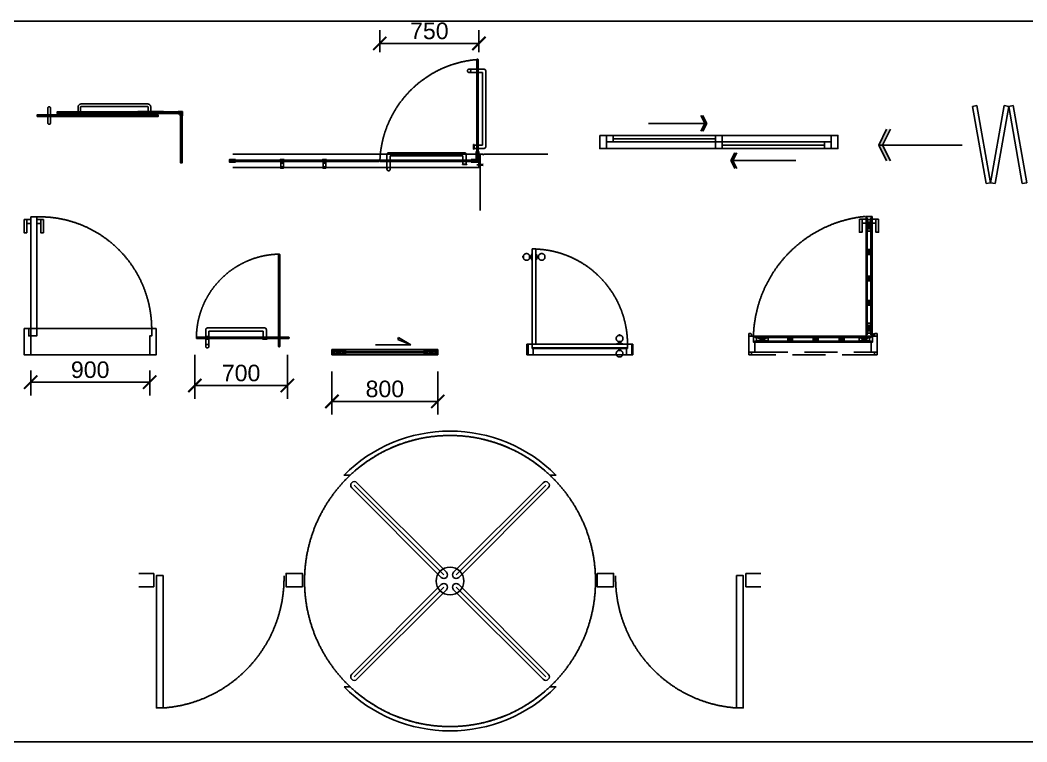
# Model space of a CAD drawing. Header units: millimetres. Extents: x 14385 to 129787, y 107826 to 186798.
# Drawn here: x 52562 to 60174, y 134575 to 140030 of the extents above; entities that cross this region are included whole.
import ezdxf

# ---------------------------------------------------------------- set-up
doc = ezdxf.new("R2010")
doc.units = ezdxf.units.MM
doc.header["$LTSCALE"] = 1000
doc.header["$PDMODE"] = 35
for name, pattern in [('CENTER', [50.8, 31.75, -6.35, 6.35, -6.35]), ('DASHED', [0.75, 0.5, -0.25]), ('Handicaped BATHROOM$0$HIDDEN', [0.375, 0.25, -0.125]), ('Handicaped BATHROOM$0$HIDDEN2', [4.7625, 3.175, -1.5875]), ('HIDDEN2', [0.1875, 0.125, -0.0625])]:
    doc.linetypes.add(name, pattern=pattern)
for name, color, linetype in [('AR-DIM-1', 12, 'Continuous'), ('DOOR', 60, 'Continuous'), ('DS-GLASS', 12, 'Continuous'), ('FF-DB', 144, 'Continuous'), ('WALL', 160, 'Continuous')]:
    doc.layers.add(name, color=color, linetype=linetype)
doc.styles.add('ar', font='arial.ttf')
doc.linetypes.add('ZIGZAG', pattern='A,0.0001,-0.2,[131,ltypeshp.shx,S=0.2,R=0,X=-0.2,Y=0],-0.4,[131,ltypeshp.shx,S=0.2,R=180,X=0.2,Y=0],-0.2', length=0.8001)
doc.dimstyles.new('1-50', dxfattribs={"dimscale": 50, "dimtxt": 2.5, "dimasz": 2, "dimexe": 2, "dimexo": 2.5, "dimgap": 0.6, "dimtad": 1, "dimdec": 0, "dimrnd": 0.005, "dimzin": 0, "dimdsep": 46, "dimtxsty": 'ar', "dimblk": 'ARCHTICK', "dimcen": 0.125, "dimclrd": 44, "dimclre": 44, "dimclrt": 50, "dimadec": 0, "dimazin": 0, "dimtfac": 1, "dimtdec": 0, "dimtix": 1, "dimtmove": 1, "dimatfit": 3, "dimldrblk": 'DOT', "dimfxl": 0, "dimtvp": 1, "dimtolj": 1, "dimtzin": 0, "dimarcsym": 0})
pattern_1 = [(116.56566, (92834.72, 141985.24), (-40, -0.000427), [9.242737, -35.478623]), (139.39932, (92861.032, 142019.83), (-40, -0.000427), [8.31613, -176.07476]), (139.39932, (92841.032, 142059.83), (-40, -0.000427), [8.31613, -176.07476]), (139.39932, (92821.03, 142099.83), (-40, -0.000427), [8.31613, -176.07476]), (116.56566, (92855.013, 141979.65), (-40, -0.000427), [8.474016, -36.247344]), (129.80618, (92851.224, 141987.23), (-40, -0.000427), [4.48098, -151.72401]), (129.80618, (92831.223, 142027.23), (-40, -0.000427), [4.48098, -151.72401]), (129.80618, (92811.223, 142067.23), (-40, -0.000427), [4.48098, -151.72401]), (158.1992, (92848.355, 141990.673), (-40, -0.000427), [5.737424, -101.96587]), (146.310544, (92843.028, 141992.804), (-40, -0.000427), [5.043626, -67.0674]), (116.56566, (92838.83, 141995.6), (-40, -0.000427), [6.710577, -38.01078]), (135.00061, (92835.83, 142001.604), (-40, -0.000427), [5.43564, -107.70145]), (135.00061, (92815.83, 142041.604), (-40, -0.000427), [5.43564, -107.70145]), (158.1992, (92831.986, 142005.447), (-40, -0.000427), [4.38474, -103.318556]), (116.56566, (92867.975, 141978.727), (-40, -0.000427), [14.3792, -30.34216]), (129.80618, (92861.545, 141991.588), (-40, -0.000427), [9.14712, -147.05787]), (129.80618, (92841.544, 142031.588), (-40, -0.000427), [9.14712, -147.05787]), (129.80618, (92821.544, 142071.588), (-40, -0.000427), [9.14712, -147.05787]), (146.310544, (92855.689, 141998.615), (-40, -0.000427), [4.48112, -67.629907]), (164.055215, (92851.96, 142001.101), (-40, -0.0004296), [7.12497, -138.47723]), (146.310544, (92845.11, 142003.058), (-40, -0.000427), [8.185933, -63.925092]), (129.80618, (92838.298, 142007.6), (-40, -0.000427), [10.39468, -145.81032]), (129.80618, (92818.298, 142047.6), (-40, -0.000427), [10.39468, -145.81032]), (129.80618, (92798.297, 142087.6), (-40, -0.000427), [10.39468, -145.81032]), (158.1992, (92831.644, 142015.584), (-40, -0.000427), [11.429003, -96.274294]), (129.80618, (92870.585, 141993.508), (-40, -0.000427), [10.42813, -145.77686]), (129.80618, (92850.584, 142033.508), (-40, -0.000427), [10.42813, -145.77686]), (129.80618, (92830.584, 142073.508), (-40, -0.000427), [10.42813, -145.77686]), (146.310544, (92863.909, 142001.52), (-40, -0.000427), [9.67615, -62.434875]), (153.43556, (92855.858, 142006.887), (-40, -0.000427), [15.97192, -162.91352]), (153.43556, (92835.857, 142046.886), (-40, -0.000427), [15.97192, -162.91352]), (139.39932, (92841.572, 142014.03), (-40, -0.000427), [8.6386, -175.75229]), (139.39932, (92821.571, 142054.03), (-40, -0.000427), [8.6386, -175.75229]), (139.39932, (92801.57, 142094.03), (-40, -0.000427), [8.6386, -175.75229]), (146.310544, (92867.915, 142007.076), (-40, -0.000427), [5.471583, -66.639444]), (153.43556, (92863.363, 142010.111), (-40, -0.000427), [14.31615, -164.56929]), (153.43556, (92843.362, 142050.111), (-40, -0.000427), [14.31615, -164.56929]), (139.39932, (92850.558, 142016.513), (-40, -0.000427), [3.40165, -180.98924]), (139.39932, (92830.557, 142056.513), (-40, -0.000427), [3.40165, -180.98924]), (139.39932, (92810.557, 142096.513), (-40, -0.000427), [3.40165, -180.98924])]
pattern_2 = [(63.43434, (17804.637, 141985.24), (40, -0.000427), [9.242737, -35.478623]), (40.60068, (17778.323, 142019.83), (40, -0.000427), [8.31613, -176.07476]), (40.60068, (17798.323, 142059.83), (40, -0.000427), [8.31613, -176.07476]), (40.60068, (17818.324, 142099.83), (40, -0.000427), [8.31613, -176.07476]), (63.43434, (17784.342, 141979.65), (40, -0.000427), [8.474016, -36.247344]), (50.19382, (17788.132, 141987.23), (40, -0.000427), [4.48098, -151.72401]), (50.19382, (17808.132, 142027.23), (40, -0.000427), [4.48098, -151.72401]), (50.19382, (17828.132, 142067.23), (40, -0.000427), [4.48098, -151.72401]), (21.8008, (17791, 141990.673), (40, -0.000427), [5.737424, -101.96587]), (33.689456, (17796.327, 141992.804), (40, -0.000427), [5.043626, -67.0674]), (63.43434, (17800.524, 141995.6), (40, -0.000427), [6.710577, -38.01078]), (44.99939, (17803.525, 142001.604), (40, -0.000427), [5.43564, -107.70145]), (44.99939, (17823.525, 142041.604), (40, -0.000427), [5.43564, -107.70145]), (21.8008, (17807.369, 142005.447), (40, -0.000427), [4.38474, -103.318556]), (63.43434, (17771.38, 141978.727), (40, -0.000427), [14.3792, -30.34216]), (50.19382, (17777.81, 141991.588), (40, -0.000427), [9.14712, -147.05787]), (50.19382, (17797.81, 142031.588), (40, -0.000427), [9.14712, -147.05787]), (50.19382, (17817.81, 142071.588), (40, -0.000427), [9.14712, -147.05787]), (33.689456, (17783.666, 141998.615), (40, -0.000427), [4.48112, -67.629907]), (15.944785, (17787.395, 142001.101), (40, -0.0004296), [7.12497, -138.47723]), (33.689456, (17794.246, 142003.058), (40, -0.000427), [8.185933, -63.925092]), (50.19382, (17801.057, 142007.6), (40, -0.000427), [10.39468, -145.81032]), (50.19382, (17821.057, 142047.6), (40, -0.000427), [10.39468, -145.81032]), (50.19382, (17841.058, 142087.6), (40, -0.000427), [10.39468, -145.81032]), (21.8008, (17807.711, 142015.584), (40, -0.000427), [11.429003, -96.274294]), (50.19382, (17768.77, 141993.508), (40, -0.000427), [10.42813, -145.77686]), (50.19382, (17788.77, 142033.508), (40, -0.000427), [10.42813, -145.77686]), (50.19382, (17808.77, 142073.508), (40, -0.000427), [10.42813, -145.77686]), (33.689456, (17775.446, 142001.52), (40, -0.000427), [9.67615, -62.434875]), (26.56444, (17783.497, 142006.887), (40, -0.000427), [15.97192, -162.91352]), (26.56444, (17803.498, 142046.886), (40, -0.000427), [15.97192, -162.91352]), (40.60068, (17797.783, 142014.03), (40, -0.000427), [8.6386, -175.75229]), (40.60068, (17817.784, 142054.03), (40, -0.000427), [8.6386, -175.75229]), (40.60068, (17837.784, 142094.03), (40, -0.000427), [8.6386, -175.75229]), (33.689456, (17771.44, 142007.076), (40, -0.000427), [5.471583, -66.639444]), (26.56444, (17775.992, 142010.111), (40, -0.000427), [14.31615, -164.56929]), (26.56444, (17795.993, 142050.111), (40, -0.000427), [14.31615, -164.56929]), (40.60068, (17788.797, 142016.513), (40, -0.000427), [3.40165, -180.98924]), (40.60068, (17808.798, 142056.513), (40, -0.000427), [3.40165, -180.98924]), (40.60068, (17828.798, 142096.513), (40, -0.000427), [3.40165, -180.98924])]

# ---------------------------------------------------------------- blocks, each defined once
blk = doc.blocks.new('_ArchTick')
at = {"color": 0, "linetype": 'ByBlock', "const_width": 0.15}
blk.add_lwpolyline([(-0.5, -0.5), (0.5, 0.5)], dxfattribs=at)
blk = doc.blocks.new('*D462')
at = {"layer": 'AR-DIM-1', "color": 44, "lineweight": -2}
for p, q in [((54919.7, 137375.3), (54919.7, 137048.1)), ((55719.7, 137375.3), (55719.7, 137048.1)), ((54919.7, 137148.1), (55719.7, 137148.1))]:
    blk.add_line(p, q, dxfattribs=at)
at = {"layer": 'DEFPOINTS', "color": 0}
for p in [(54919.7, 137500.3), (55719.7, 137500.3), (55719.7, 137148.1)]:
    blk.add_point(p, dxfattribs=at)
at = {"layer": 'AR-DIM-1', "color": 44, "lineweight": -2, "xscale": 100, "yscale": 100, "zscale": 100, "rotation": 180}
blk.add_blockref('_ArchTick', (54919.7, 137148.1), dxfattribs=at)
at = {"layer": 'AR-DIM-1', "color": 44, "lineweight": -2, "xscale": 100, "yscale": 100, "zscale": 100}
blk.add_blockref('_ArchTick', (55719.7, 137148.1), dxfattribs=at)
at = {"layer": 'AR-DIM-1', "color": 50, "insert": (55319.7, 137241.9), "char_height": 125, "attachment_point": 5, "style": 'ar'}
blk.add_mtext('\\A1;800', dxfattribs=at)
blk = doc.blocks.new('_Dot')
at = {"color": 0, "linetype": 'ByBlock', "lineweight": -2}
blk.add_line((-0.5, 0), (-1, 0), dxfattribs=at)
at = {"color": 0, "linetype": 'ByBlock', "const_width": 0.5}
blk.add_lwpolyline([(-0.25, 0, 1), (0.25, 0, 1)], format="xyb", close=True, dxfattribs=at)
blk = doc.blocks.new('*D496')
at = {"layer": 'AR-DIM-1', "color": 44, "lineweight": -2}
for p, q in [((52641.7, 137382.3), (52641.7, 137193.2)), ((53541.7, 137382.3), (53541.7, 137193.2)), ((53541.7, 137293.2), (52641.7, 137293.2))]:
    blk.add_line(p, q, dxfattribs=at)
at = {"layer": 'DEFPOINTS', "color": 0}
for p in [(52641.7, 137507.3), (53541.7, 137507.3), (52641.7, 137293.2)]:
    blk.add_point(p, dxfattribs=at)
at = {"layer": 'AR-DIM-1', "color": 44, "lineweight": -2, "xscale": 100, "yscale": 100, "zscale": 100, "rotation": 180}
blk.add_blockref('_ArchTick', (52641.7, 137293.2), dxfattribs=at)
at = {"layer": 'AR-DIM-1', "color": 44, "lineweight": -2, "xscale": 100, "yscale": 100, "zscale": 100}
blk.add_blockref('_ArchTick', (53541.7, 137293.2), dxfattribs=at)
at = {"layer": 'AR-DIM-1', "color": 50, "insert": (53091.7, 137387), "char_height": 125, "attachment_point": 5, "style": 'ar'}
blk.add_mtext('\\A1;900', dxfattribs=at)
blk = doc.blocks.new('*D497')
at = {"layer": 'AR-DIM-1', "color": 44, "lineweight": -2}
for p, q in [((55280.9, 139789.2), (55280.9, 139954.4)), ((56031, 139789.3), (56031, 139954.4)), ((55280.9, 139854.4), (56031, 139854.4))]:
    blk.add_line(p, q, dxfattribs=at)
at = {"layer": 'DEFPOINTS', "color": 0}
for p in [(56031, 139854.4), (55280.9, 139664.2), (56031, 139664.3)]:
    blk.add_point(p, dxfattribs=at)
at = {"layer": 'AR-DIM-1', "color": 44, "lineweight": -2, "xscale": 100, "yscale": 100, "zscale": 100, "rotation": 180}
blk.add_blockref('_ArchTick', (55280.9, 139854.4), dxfattribs=at)
at = {"layer": 'AR-DIM-1', "color": 44, "lineweight": -2, "xscale": 100, "yscale": 100, "zscale": 100}
blk.add_blockref('_ArchTick', (56031, 139854.4), dxfattribs=at)
at = {"layer": 'AR-DIM-1', "color": 50, "insert": (55656, 139948.3), "char_height": 125, "attachment_point": 5, "style": 'ar'}
blk.add_mtext('\\A1;750', dxfattribs=at)
blk = doc.blocks.new('*D498')
at = {"layer": 'AR-DIM-1', "color": 44, "lineweight": -2}
for p, q in [((53882.7, 137500.3), (53882.7, 137168.3)), ((54582.7, 137500.3), (54582.7, 137168.3)), ((54582.7, 137268.3), (53882.7, 137268.3))]:
    blk.add_line(p, q, dxfattribs=at)
at = {"layer": 'DEFPOINTS', "color": 0}
for p in [(53882.7, 137625.3), (54582.7, 137625.3), (53882.7, 137268.3)]:
    blk.add_point(p, dxfattribs=at)
at = {"layer": 'AR-DIM-1', "color": 44, "lineweight": -2, "xscale": 100, "yscale": 100, "zscale": 100, "rotation": 180}
blk.add_blockref('_ArchTick', (53882.7, 137268.3), dxfattribs=at)
at = {"layer": 'AR-DIM-1', "color": 44, "lineweight": -2, "xscale": 100, "yscale": 100, "zscale": 100}
blk.add_blockref('_ArchTick', (54582.7, 137268.3), dxfattribs=at)
at = {"layer": 'AR-DIM-1', "color": 50, "insert": (54232.7, 137362.1), "char_height": 125, "attachment_point": 5, "style": 'ar'}
blk.add_mtext('\\A1;700', dxfattribs=at)
blk = doc.blocks.new('ddd')
at = {"layer": 'DOOR', "linetype": 'DASHED', "ltscale": 100}
for p, q in [((-17, 658), (-75.5, 658)), ((-5, 683), (36.3, 683)), ((-5, 658), (26.5, 658)), ((26.5, 658), (26.5, 108)), ((51.5, 667.8), (51.5, 98.2)), ((26.5, 108), (-5, 108)), ((36.3, 83), (-5, 83))]:
    blk.add_line(p, q, dxfattribs=at)
at = {"layer": 'DOOR', "linetype": 'HIDDEN2'}
for p, q in [((-22, 60), (-22, 0)), ((-22, 60), (-18, 60)), ((-4, 60), (0, 60)), ((0, 60), (0, 0))]:
    blk.add_line(p, q, dxfattribs=at)
at = {"layer": 'DOOR', "linetype": 'DASHED', "ltscale": 100}
for points in [[(-5, 11), (-5, 755), (-8, 758), (-10, 758), (-14, 758), (-17, 755), (-17, 11), (-14, 8), (-8, 8)], [(-41, 78.6), (-41, 112.4), (-37, 112.4), (-37, 78.6)], [(-37, 108), (-17, 108), (-17, 83), (-37, 83)]]:
    blk.add_lwpolyline(points, close=True, dxfattribs=at)
blk.add_lwpolyline([(-17, 683), (-74.6, 683)], dxfattribs=at)
at = {"layer": 'DOOR', "linetype": 'HIDDEN2'}
blk.add_lwpolyline([(-4, 25), (-1, 25), (-1, 5), (-21, 5), (-21, 25), (-18, 25), (-18, 8), (-4, 8)], close=True, dxfattribs=at)
at = {"layer": 'DOOR', "linetype": 'DASHED', "ltscale": 100}
for centre, radius, start, end in [((48.9, -40.6), 798.4, 94.73506, 177.47733), ((-74.6, 670.5), 12.5, 89.94987, 268.51514), ((-74.6, 670.5), 12.5, 268.51514, 89.96523), ((36.3, 667.8), 15.2, 0, 90), ((36.3, 98.2), 15.2, 270, 0)]:
    blk.add_arc(centre, radius, start, end, dxfattribs=at)

msp = doc.modelspace()

# ---------------------------------------------------------------- hatches: boundary and pattern name
at = {"layer": 'DOOR'}
h = msp.add_hatch(dxfattribs=at)
h.set_pattern_fill('木纹面1', color=251, scale=10, angle=180.00061, style=0)
h.set_pattern_definition(pattern_1)
h.paths.add_polyline_path([(54919.7, 137533.4), (54939.7, 137533.4), (54939.7, 137505.4), (54919.7, 137505.4)])
h.paths.add_polyline_path([(54919.7, 137540.3), (54939.7, 137540.3), (54939.7, 137533.4), (54919.7, 137533.4)])
h.paths.add_polyline_path([(54919.7, 137505.4), (54939.7, 137505.4), (54939.7, 137500.3), (54919.7, 137500.3)])
h = msp.add_hatch(dxfattribs=at)
h.set_pattern_fill('木纹面1', color=251, scale=10, angle=180.00061, style=0)
h.set_pattern_definition(pattern_1)
h.paths.add_polyline_path([(54939.7, 137540.3), (55019.7, 137540.3), (55019.7, 137530.3), (54939.7, 137530.3)])
h.paths.add_polyline_path([(54939.7, 137510.3), (55019.7, 137510.3), (55019.7, 137500.3), (54939.7, 137500.3)])
h = msp.add_hatch(dxfattribs=at)
h.set_pattern_fill('ANSI38', color=251, scale=5, angle=180.00061, style=0)
h.set_pattern_definition([(225.0006112, (93290.6798, 133087.856), (0.441946453, -0.441937024), []), (315.0006112, (93290.6798, 133087.856), (1.325829929, -0.441927595), [1.5625, -0.9375])])
h.paths.add_polyline_path([(55024, 137526.3), (55019.7, 137526.3), (55019.7, 137530.3, 0.277399)])
h = msp.add_hatch(dxfattribs=at)
h.set_pattern_fill('ANSI38', color=251, scale=5, angle=180.00061, style=0)
h.set_pattern_definition([(135.0006112, (93290.5852, 141953.5129), (0.441937024, 0.441946453), []), (45.0006112, (93290.5852, 141953.5129), (1.3258205, 0.441955881), [1.5625, -0.9375])])
h.paths.add_polyline_path([(55019.7, 137514.3), (55024, 137514.3, 0.277399), (55019.7, 137510.3)])
h = msp.add_hatch(dxfattribs=at)
h.set_pattern_fill('ANSI38', color=251, scale=5, angle=180.00061, style=0)
h.set_pattern_definition([(314.9993888, (17348.6753, 133087.856), (-0.441946453, -0.441937024), []), (224.9993888, (17348.6753, 133087.856), (-1.325829929, -0.441927595), [1.5625, -0.9375])])
h.paths.add_polyline_path([(55615.3, 137526.3), (55619.7, 137526.3), (55619.7, 137530.3, -0.277399)])
h = msp.add_hatch(dxfattribs=at)
h.set_pattern_fill('ANSI38', color=251, scale=5, angle=180.00061, style=0)
h.set_pattern_definition([(44.9993888, (17348.76987, 141953.5129), (-0.441937024, 0.441946453), []), (134.9993888, (17348.76987, 141953.5129), (-1.3258205, 0.441955881), [1.5625, -0.9375])])
h.paths.add_polyline_path([(55619.7, 137514.3), (55615.3, 137514.3, -0.277399), (55619.7, 137510.3)])
h = msp.add_hatch(dxfattribs=at)
h.set_pattern_fill('木纹面1', color=251, scale=10, angle=180.00061, style=0)
h.set_pattern_definition(pattern_2)
h.paths.add_polyline_path([(55699.7, 137540.3), (55619.7, 137540.3), (55619.7, 137530.3), (55699.7, 137530.3)])
h.paths.add_polyline_path([(55699.7, 137510.3), (55619.7, 137510.3), (55619.7, 137500.3), (55699.7, 137500.3)])
h = msp.add_hatch(dxfattribs=at)
h.set_pattern_fill('木纹面1', color=251, scale=10, angle=180.00061, style=0)
h.set_pattern_definition(pattern_2)
h.paths.add_polyline_path([(55719.7, 137533.4), (55699.7, 137533.4), (55699.7, 137505.4), (55719.7, 137505.4)])
h.paths.add_polyline_path([(55719.7, 137540.3), (55699.7, 137540.3), (55699.7, 137533.4), (55719.7, 137533.4)])
h.paths.add_polyline_path([(55719.7, 137505.4), (55699.7, 137505.4), (55699.7, 137500.3), (55719.7, 137500.3)])
at = {"layer": 'WALL'}
h = msp.add_hatch(dxfattribs=at)
h.set_pattern_fill('ANSI31', color=8, scale=20, angle=495, style=0)
h.set_pattern_definition([(180, (72306.4785, 136995.574), (-2e-15, -2.5), [])])
h.paths.add_polyline_path([(58118.7, 137640.3), (58994.9, 137640.3), (58994.9, 137631.3), (58118.7, 137631.3)])
h = msp.add_hatch(dxfattribs=at)
h.set_pattern_fill('ANSI31', color=8, scale=20, angle=495, style=0)
h.set_pattern_definition([(180, (72306.4785, 137004.574), (-2e-15, -2.5), [])])
h.paths.add_polyline_path([(58118.7, 137595.3), (58994.9, 137595.3), (58994.9, 137604.3), (58118.7, 137604.3)])

# ---------------------------------------------------------------- linework, layer by layer
at = {"color": 1}
for p, q in [((18573.3, 140021.6), (80368.9, 140021.6)), ((18573.3, 134574.6), (80368.9, 134574.6))]:
    msp.add_line(p, q, dxfattribs=at)
at = {"layer": 'DOOR', "color": 8, "linetype": 'DASHED', "ltscale": 100}
for p, q in [((52999.8, 139336.9, 0), (52999.8, 139371.9, 0)), ((53018.8, 139371.9, 0), (53018.8, 139336.9, 0)), ((53024.8, 139396.9, 0), (53524.8, 139396.9, 0)), ((53024.8, 139377.9, 0), (53524.8, 139377.9, 0)), ((53530.8, 139336.9, 0), (53530.8, 139371.9, 0)), ((53549.8, 139371.9, 0), (53549.8, 139336.9, 0)), ((52771.6, 139364.7, 0), (52771.6, 139314.7, 0)), ((52771.6, 139252.6, 0), (52771.6, 139302.6, 0)), ((52791.6, 139314.7, 0), (52791.6, 139364.7, 0)), ((52791.6, 139302.6, 0), (52791.6, 139252.6, 0)), ((53647.1, 139339.9, 0), (53450.8, 139339.9, 0))]:
    msp.add_line(p, q, dxfattribs=at)
at = {"layer": 'DOOR', "color": 35, "linetype": 'DASHED', "ltscale": 100}
for p, q in [((57708.8, 139309.5), (57738.6, 139249.9)), ((57723.7, 139309.5), (57753.4, 139249.9)), ((57312.9, 139249.9), (57754.3, 139249.9)), ((57738.6, 139249.9), (57708.8, 139190.4)), ((57753.4, 139249.9), (57723.7, 139190.4)), ((59113, 139205.4), (59053.4, 139086.4)), ((59142.7, 139205.4), (59083.2, 139086.4)), ((59684.5, 139086.4), (59051.6, 139086.4)), ((59053.4, 139086.4), (59113, 138967.4)), ((59083.2, 139086.4), (59142.7, 138967.4)), ((57936.3, 138968.5), (57966, 139028)), ((57951.1, 138968.5), (57980.9, 139028)), ((58426.8, 138968.5), (57935.4, 138968.5)), ((57966, 138909), (57936.3, 138968.5)), ((57980.9, 138909), (57951.1, 138968.5))]:
    msp.add_line(p, q, dxfattribs=at)
at = {"layer": 'DOOR'}
for p, q in [((57044.8, 139134.2), (57819.8, 139134.2)), ((58644.8, 139084.2), (57869.8, 139084.2)), ((56029.5, 139011.8), (56029.5, 139011.8)), ((56039.8, 139016.8), (56059.9, 139016.8)), ((56059.9, 139011.8), (56059.9, 139016.8)), ((56064.9, 139011.8), (56059.9, 139011.8)), ((56064.9, 139011.8), (56064.9, 139016.8)), ((56016, 138935.4), (56042.6, 138935.4)), ((56031, 138976.8), (56039.9, 138976.8)), ((56031, 138976.8), (56031, 138916.8)), ((56031, 138940.9), (56034.6, 138937.9)), ((56031, 138940.9), (56034.6, 138937.9)), ((56031, 138929.9), (56034.6, 138932.8)), ((56031, 138929.9), (56034.6, 138932.8)), ((56031, 138916.8), (56039.9, 138916.8)), ((56034.6, 138937.9), (56055.9, 138937.9)), ((56034.6, 138932.8), (56055.9, 138932.8)), ((56035.9, 138937.9), (56062.4, 138940.4)), ((56035.9, 138932.8), (56062.4, 138930.4)), ((55019.7, 137540.3, 0), (54919.7, 137540.3, 0)), ((54919.7, 137540.3, 0), (54919.7, 137500.3, 0)), ((55019.7, 137500.3, 0), (54919.7, 137500.3, 0)), ((54939.7, 137540.3, 0), (54939.7, 137500.3, 0)), ((55019.7, 137530.3, 0), (54939.7, 137530.3, 0)), ((55019.7, 137510.3, 0), (54939.7, 137510.3, 0)), ((54999.7, 137510.3, 0), (54999.7, 137530.3, 0)), ((55019.7, 137530.3, 0), (55019.7, 137540.3, 0)), ((55019.7, 137510.3, 0), (55019.7, 137500.3, 0)), ((55619.7, 137540.3, 0), (55719.7, 137540.3, 0)), ((55619.7, 137530.3, 0), (55619.7, 137540.3, 0)), ((55619.7, 137530.3, 0), (55699.7, 137530.3, 0)), ((55619.7, 137510.3, 0), (55619.7, 137500.3, 0)), ((55619.7, 137510.3, 0), (55699.7, 137510.3, 0)), ((55619.7, 137500.3, 0), (55719.7, 137500.3, 0)), ((55639.7, 137510.3, 0), (55639.7, 137530.3, 0)), ((55699.7, 137540.3, 0), (55699.7, 137500.3, 0)), ((55719.7, 137540.3, 0), (55719.7, 137500.3, 0)), ((53572.3, 135847.6), (53460.2, 135847.6)), ((53572.3, 135747.6), (53572.3, 135847.6)), ((58049.4, 135847.6), (58161.6, 135847.6)), ((58049.4, 135747.6), (58049.4, 135847.6)), ((53572.3, 135747.6), (53460.2, 135747.6)), ((53521.6, 135747.6), (53461.6, 135747.6)), ((58049.4, 135747.6), (58161.6, 135747.6))]:
    msp.add_line(p, q, dxfattribs=at)
at = {"layer": 'DOOR', "color": 8}
for p, q in [((56039.8, 139016.8), (54169.8, 139016.8)), ((56462.2, 137580.3, 0), (57154.2, 137580.3, 0))]:
    msp.add_line(p, q, dxfattribs=at)
at = {"layer": 'DOOR', "linetype": 'DASHED', "ltscale": 100}
for p, q in [((58994, 138435, 0), (58967, 138523.3, 0)), ((58967, 138435, 0), (58994, 138523.3, 0)), ((58967, 138259.7, 0), (58994, 138296.7, 0)), ((58967, 138296.7, 0), (58994, 138259.7, 0)), ((58967, 138058.7, 0), (58994, 138095.7, 0)), ((58967, 138095.7, 0), (58994, 138058.7, 0)), ((58967, 137874.8, 0), (58994, 137911.8, 0)), ((58967, 137911.8, 0), (58994, 137874.8, 0)), ((58994, 137740.8, 0), (58967, 137664, 0)), ((58967, 137740.8, 0), (58994, 137664, 0))]:
    msp.add_line(p, q, dxfattribs=at)
at = {"layer": 'DOOR', "linetype": 'Handicaped BATHROOM$0$HIDDEN2', "ltscale": 0.3}
msp.add_line((58959.2, 137640.8, 0), (59003, 137640.8, 0), dxfattribs=at)
at = {"layer": 'DOOR', "color": 9}
msp.add_line((56442.2, 137548.3, 0), (57146.2, 137548.3, 0), dxfattribs=at)
at = {"layer": 'DOOR', "color": 251}
for p, q in [((54999.7, 137530.3, 0), (54939.7, 137510.3, 0)), ((54999.7, 137510.3, 0), (54939.7, 137530.3, 0)), ((55619.7, 137540.3, 0), (55019.7, 137540.3, 0)), ((55619.7, 137500.3, 0), (55019.7, 137500.3, 0)), ((55639.7, 137530.3, 0), (55699.7, 137510.3, 0)), ((55639.7, 137510.3, 0), (55699.7, 137530.3, 0))]:
    msp.add_line(p, q, dxfattribs=at)
at = {"layer": 'DOOR', "color": 136}
for p, q in [((55639.7, 137526.3, 0), (54999.7, 137526.3, 0)), ((54999.7, 137514.3, 0), (55639.7, 137514.3, 0))]:
    msp.add_line(p, q, dxfattribs=at)
at = {"layer": 'DOOR', "color": 251, "linetype": 'ZIGZAG', "ltscale": 20}
msp.add_line((55639.7, 137520.3, 0), (54999.7, 137520.3, 0), dxfattribs=at)
at = {"layer": 'DOOR', "color": 2}
for p, q in [((55019.7, 137526.3, 0), (55019.7, 137530.3, 0)), ((55019.7, 137510.3, 0), (55019.7, 137514.3, 0)), ((55019.7, 137514.3, 0), (55019.7, 137510.3, 0)), ((55619.7, 137526.3, 0), (55619.7, 137530.3, 0)), ((55619.7, 137510.3, 0), (55619.7, 137514.3, 0)), ((55619.7, 137514.3, 0), (55619.7, 137510.3, 0))]:
    msp.add_line(p, q, dxfattribs=at)
at = {"layer": 'DOOR', "color": 8, "linetype": 'CENTER', "ltscale": 5}
for p, q in [((55766.1, 135836.7), (55088.7, 136514)), ((55858.5, 135836.7), (56535.8, 136514)), ((55766.1, 135744.2), (55088.7, 135066.9)), ((55858.5, 135744.2), (56535.8, 135066.9))]:
    msp.add_line(p, q, dxfattribs=at)
at = {"layer": 'DOOR', "linetype": 'DASHED', "ltscale": 100}
for points in [[(59762.2, 139377.7), (59796.6, 139383.8), (59899.4, 138801.1), (59864.9, 138795), (59762.2, 139377.7)], [(60036.6, 139377.7), (60002.1, 139383.8), (59899.4, 138801.1), (59933.8, 138795), (60036.6, 139377.7)], [(60036.6, 139377.7), (60071, 139383.8), (60173.8, 138801.1), (60139.3, 138795), (60036.6, 139377.7)]]:
    msp.add_lwpolyline(points, dxfattribs=at)
at = {"layer": 'DOOR', "elevation": 0}
for points in [[(53605.8, 139314.7), (53605.8, 139302.6), (52691.6, 139302.6), (52691.6, 139314.7)], [(52641.7, 138543.3), (52687.8, 138543.3), (52687.8, 137643.3), (52641.7, 137643.3)], [(52591.7, 138523.3), (52611.7, 138523.3), (52611.7, 138423.3), (52591.7, 138423.3)], [(52611.7, 138493.3), (52611.7, 138523.3), (52641.7, 138523.3), (52641.7, 138493.3)], [(52717.8, 138493.3), (52717.8, 138523.3), (52687.8, 138523.3), (52687.8, 138493.3)], [(52737.8, 138523.3), (52717.8, 138523.3), (52717.8, 138423.3), (52737.8, 138423.3)], [(58908, 138526.6), (58928, 138526.6), (58928, 138426.6), (58908, 138426.6)], [(58928, 138496.6), (58928, 138526.6), (58958, 138526.6), (58958, 138496.6)], [(59033, 138496.6), (59033, 138526.6), (59003, 138526.6), (59003, 138496.6)], [(59053, 138526.6), (59033, 138526.6), (59033, 138426.6), (59053, 138426.6)], [(56434.2, 137580.3), (56402.2, 137580.3), (56402.2, 137500.3), (56442.2, 137500.3), (56442.2, 137552.3), (56434.2, 137552.3)], [(56434.2, 137580.3), (56402.2, 137580.3), (56402.2, 137500.3), (56442.2, 137500.3), (56442.2, 137548.3), (56434.2, 137548.3)], [(57154.2, 137580.3), (57154.2, 137552.3), (56434.2, 137552.3), (56434.2, 137580.3)], [(57146.2, 137540.3), (57146.2, 137548.3), (57154.2, 137548.3), (57154.2, 137580.3), (57186.2, 137580.3), (57186.2, 137500.3), (57146.2, 137500.3), (57146.2, 137548.3)], [(57146.2, 137540.3), (57146.2, 137548.3), (57154.2, 137548.3), (57154.2, 137580.3), (57186.2, 137580.3), (57186.2, 137500.3), (57146.2, 137500.3), (57146.2, 137548.3)]]:
    msp.add_lwpolyline(points, close=True, dxfattribs=at)
at = {"layer": 'DOOR'}
for points in [[(56944.8, 139159.2), (56994.8, 139159.2), (56994.8, 139059.2), (56944.8, 139059.2)], [(56994.8, 139159.2), (57044.8, 139159.2), (57044.8, 139109.2), (56994.8, 139109.2)], [(57869.8, 139109.2), (56994.8, 139109.2), (56994.8, 139159.2), (57869.8, 139159.2)], [(57869.8, 139159.2), (57819.8, 139159.2), (57819.8, 139109.2), (57869.8, 139109.2)], [(58694.8, 139159.2), (58744.8, 139159.2), (58744.8, 139059.2), (58694.8, 139059.2)], [(57819.8, 139109.2), (57869.8, 139109.2), (57869.8, 139059.2), (57819.8, 139059.2)], [(57819.8, 139059.2), (58694.8, 139059.2), (58694.8, 139109.2), (57819.8, 139109.2)], [(58694.8, 139109.2), (58644.8, 139109.2), (58644.8, 139059.2), (58694.8, 139059.2)], [(53643.7, 135831), (53592.7, 135831), (53592.7, 134831), (53643.7, 134831)], [(54696.9, 135747.6), (54696.9, 135847.6), (54572.3, 135847.6), (54572.3, 135747.6)], [(56924.9, 135747.6), (56924.9, 135847.6), (57049.4, 135847.6), (57049.4, 135747.6)], [(57978, 135831), (58029, 135831), (58029, 134831), (57978, 134831)]]:
    msp.add_lwpolyline(points, close=True, dxfattribs=at)
at = {"layer": 'DOOR', "color": 35, "linetype": 'DASHED', "ltscale": 100}
msp.add_lwpolyline([(58744.8, 139059.2), (58744.8, 139159.2), (56994.8, 139159.2), (56994.8, 139059.2)], close=True, dxfattribs=at)
at = {"layer": 'DOOR', "linetype": 'DASHED', "ltscale": 100, "elevation": 0}
for points in [[(58967, 138523.3), (58967, 138535), (58958, 138535), (58958, 138546.6), (59003, 138546.6), (59003, 138535), (58994, 138535), (58994, 138523.3)], [(58958, 138535), (58958, 137652.4), (58967, 137652.4), (58967, 138535)], [(59003, 138535), (59003, 137652.4), (58994, 137652.4), (58994, 138535)], [(58967, 138435), (58967, 138523.3), (58994, 138523.3), (58994, 138435)], [(54525.5, 138259.3), (54525.5, 137563.3), (54523.5, 137561.3), (54517.5, 137561.3), (54515.5, 137563.3), (54515.5, 138259.3), (54517.5, 138261.3), (54523.5, 138261.3)], [(56362.5, 138244.9), (56365.8, 138244.9), (56365.8, 138235.6), (56362.5, 138235.6)], [(56415.1, 138246.5), (56426.5, 138246.5), (56426.5, 138234), (56415.1, 138234)], [(56430.5, 138261.8), (56434.2, 138261.8), (56434.2, 138218.8), (56430.5, 138218.8), (56426.5, 138234), (56426.5, 138246.5)], [(56434.2, 138300.3), (56462.2, 138300.3), (56462.2, 137580.3), (56434.2, 137580.3)], [(56465.9, 138261.8), (56462.2, 138261.8), (56462.2, 138218.8), (56465.9, 138218.8), (56469.9, 138234), (56469.9, 138246.5)], [(56481.2, 138246.5), (56469.9, 138246.5), (56469.9, 138234), (56481.2, 138234)], [(58994, 138296.7), (58994, 138259.7), (58967, 138259.7), (58967, 138296.7)], [(58994, 138095.7), (58994, 138058.7), (58967, 138058.7), (58967, 138095.7)], [(58994, 137911.8), (58994, 137874.8), (58967, 137874.8), (58967, 137911.8)], [(58967, 137740.8), (58967, 137664), (58994, 137664), (58994, 137740.8)], [(58967, 137664), (58967, 137652.4), (58958, 137652.4), (58958, 137640.8), (59003, 137640.8), (59003, 137652.4), (58994, 137652.4), (58994, 137664)]]:
    msp.add_lwpolyline(points, close=True, dxfattribs=at)
for points in [[(56414.5, 138230.8), (56414.5, 138249.8, 0.67471), (56367.4, 138249.8), (56367.4, 138230.8, 0.67471)], [(56481.9, 138230.8), (56481.9, 138249.8, -0.67471), (56528.9, 138249.8), (56528.9, 138230.8, -0.67471)]]:
    msp.add_lwpolyline(points, format="xyb", close=True, dxfattribs=at)
at = {"layer": 'DOOR', "color": 30, "linetype": 'DASHED', "ltscale": 100, "elevation": 0}
msp.add_lwpolyline([(55249.4, 137575.5), (55516.1, 137575.5), (55417.6, 137615.9), (55423.9, 137632.1), (55516.1, 137575.5)], dxfattribs=at)
at = {"layer": 'DOOR', "color": 8, "linetype": 'HIDDEN2', "ltscale": 10, "elevation": 0}
for points in [[(57084.7, 137600), (57103.7, 137600, 0.67471), (57103.7, 137647), (57084.7, 137647, 0.67471)], [(57084.7, 137532.6), (57103.7, 137532.6, -0.67471), (57103.7, 137485.5), (57084.7, 137485.5, -0.67471)]]:
    msp.add_lwpolyline(points, format="xyb", close=True, dxfattribs=at)
for points in [[(57098.8, 137652), (57098.8, 137648.6), (57089.5, 137648.6), (57089.5, 137652)], [(57115.7, 137584), (57115.7, 137580.3), (57072.7, 137580.3), (57072.7, 137584), (57087.9, 137588), (57100.4, 137588)], [(57115.7, 137548.6), (57115.7, 137552.3), (57072.7, 137552.3), (57072.7, 137548.6), (57087.9, 137544.6), (57100.4, 137544.6)], [(57100.4, 137599.3), (57100.4, 137588), (57087.9, 137588), (57087.9, 137599.3)], [(57100.4, 137533.2), (57100.4, 137544.6), (57087.9, 137544.6), (57087.9, 137533.2)]]:
    msp.add_lwpolyline(points, close=True, dxfattribs=at)
at = {"layer": 'DOOR', "color": 8, "elevation": 0}
for points in [[(56402.2, 137580.3), (56402.2, 137500.3), (56394.2, 137500.3), (56394.2, 137580.3)], [(57194.2, 137580.3), (57194.2, 137500.3), (57186.2, 137500.3), (57186.2, 137580.3)]]:
    msp.add_lwpolyline(points, close=True, dxfattribs=at)
at = {"layer": 'DOOR', "color": 9, "elevation": 0}
msp.add_lwpolyline([(57154.2, 137580.3), (57154.2, 137548.3), (57146.2, 137548.3), (57146.2, 137500.3), (56442.2, 137500.3), (56442.2, 137548.3), (56434.2, 137548.3), (56434.2, 137580.3)], close=True, dxfattribs=at)
at = {"layer": 'DOOR', "linetype": 'Continuous'}
for points in [[(55058.5, 136591.6, -0.396476), (56566.1, 136591.6), (56613.4, 136591.6, 0.414214), (55011.1, 136591.6)], [(55011.1, 134989.3), (55058.5, 134989.3, 0.396476), (56566.1, 134989.3), (56613.4, 134989.3, -0.414214)]]:
    msp.add_lwpolyline(points, format="xyb", close=True, dxfattribs=at)
at = {"layer": 'DOOR'}
for points in [[(56570.7, 136587.7), (56609.6, 136548.8)], [(55053.9, 134993.2), (55034.5, 135012.7)]]:
    msp.add_lwpolyline(points, dxfattribs=at)
for points in [[(55785.5, 135856.1, -1), (55746.6, 135817.3), (55069.3, 136494.6, -1), (55108.2, 136533.5)], [(55878, 135817.3, -1), (55839.1, 135856.1), (56516.4, 136533.5, -1), (56555.3, 136494.6)], [(55746.6, 135763.7, -1), (55785.5, 135724.8), (55108.2, 135047.5, -1), (55069.3, 135086.4)], [(55839.1, 135724.8, -1), (55878, 135763.7), (56555.3, 135086.4, -1), (56516.4, 135047.5)]]:
    msp.add_lwpolyline(points, format="xyb", close=True, dxfattribs=at)
at = {"layer": 'DOOR', "linetype": 'DASHED', "ltscale": 100}
msp.add_circle((55812.3, 135790.5), 1100, dxfattribs=at)
at = {"layer": 'DOOR'}
msp.add_circle((55812.3, 135790.5), 105.3, dxfattribs=at)
at = {"layer": 'DOOR', "color": 8, "linetype": 'DASHED', "ltscale": 100}
for centre, radius, start, end in [((52781.6, 139364.7, 0), 10, 0, 180), ((53024.8, 139371.9, 0), 25, 90, 180), ((53024.8, 139371.9, 0), 6, 90, 180), ((53524.8, 139371.9, 0), 25, 0, 90), ((53524.8, 139371.9, 0), 6, 0, 90), ((52781.6, 139252.6, 0), 10, 180, 0), ((52708.1, 137694.9, 0), 848.6, 0.36331, 91.36722), ((53573, 135812.7), 984.3, 274.11891, 1.0505), ((58048.7, 135812.7), 984.3, 178.9495, 265.88109)]:
    msp.add_arc(centre, radius, start, end, dxfattribs=at)
at = {"layer": 'DOOR', "linetype": 'DASHED', "ltscale": 100}
for centre, radius, start, end in [((59042.5, 137614.3, 0), 936.4, 95.36862, 178.41271), ((54532.7, 137623.2, 0), 638.3, 91.30421, 179.30679), ((56434.3, 137580.3, 0), 719.9, 359.99784, 88.34419)]:
    msp.add_arc(centre, radius, start, end, dxfattribs=at)
at = {"layer": 'DOOR', "color": 251}
for centre, start, end in [((55025.2, 137531.9, 0), 196.54058, 258.55641), ((55025.2, 137508.6, 0), 101.44481, 163.46065), ((55614.2, 137531.9, 0), 281.44359, 343.45942), ((55614.2, 137508.6, 0), 16.53935, 78.55519)]:
    msp.add_arc(centre, 5.75, start, end, dxfattribs=at)
at = {"layer": 'DOOR', "color": 35, "linetype": 'DASHED', "ltscale": 100}
for points in [[(57708.8, 139309.5), (57738.6, 139249.9), (57723.7, 139309.5), (57753.4, 139249.9)], [(57708.8, 139190.4), (57738.6, 139249.9), (57723.7, 139190.4), (57753.4, 139249.9)], [(59142.7, 139205.4), (59083.2, 139086.4), (59113, 139205.4), (59053.4, 139086.4)], [(59142.7, 138967.4), (59083.2, 139086.4), (59113, 138967.4), (59053.4, 139086.4)], [(57980.9, 139028), (57951.1, 138968.5), (57966, 139028), (57936.3, 138968.5)], [(57980.9, 138909), (57951.1, 138968.5), (57966, 138909), (57936.3, 138968.5)]]:
    msp.add_solid(points, dxfattribs=at)
at = {"layer": 'DS-GLASS', "color": 133, "linetype": 'DASHED', "ltscale": 100}
for p, q in [((55335.4, 138972.8), (55335.4, 139013.1)), ((55350.6, 139028.3), (55920.2, 139028.3)), ((55360.4, 138972.8), (55360.4, 139003.3)), ((55360.4, 139003.3), (55910.4, 139003.3)), ((55910.4, 139003.3), (55910.4, 138972.8)), ((55935.4, 139013.1), (55935.4, 138972.8)), ((55360.4, 138960.8), (55360.4, 138903.4))]:
    msp.add_line(p, q, dxfattribs=at)
at = {"layer": 'DS-GLASS', "color": 134}
for p, q in [((54552.4, 138948.8), (54532.4, 138948.8)), ((54872.4, 138948.8), (54852.4, 138948.8))]:
    msp.add_line(p, q, dxfattribs=at)
at = {"layer": 'DS-GLASS'}
for p, q in [((55971, 138976.8), (56031, 138976.8)), ((55971, 138972.8), (55971, 138976.8)), ((55971, 138956.8), (55971, 138960.8)), ((55971, 138956.8), (56031, 138956.8))]:
    msp.add_line(p, q, dxfattribs=at)
at = {"layer": 'DS-GLASS', "elevation": 0}
for points in [[(53778.1, 139336.9), (53778.1, 139324.8), (52841.6, 139324.8), (52841.6, 139336.9)], [(53790.1, 139339.9), (53758.1, 139339.9), (53758.1, 139337.9), (53768.1, 139337.9), (53768.1, 139323.9), (53758.1, 139323.9), (53758.1, 139321.9), (53772.1, 139321.9), (53772.1, 139307.9), (53774.1, 139307.9), (53774.1, 139317.9), (53788.1, 139317.9), (53788.1, 139307.9), (53790.1, 139307.9), (53790.1, 139339.9)], [(53788.1, 139322.9), (53774.1, 139322.9), (53774.1, 139337.9), (53788.1, 139337.9)]]:
    msp.add_lwpolyline(points, close=True, dxfattribs=at)
at = {"layer": 'DS-GLASS'}
for points in [[(53787.1, 139317.9), (53775, 139317.9), (53775, 138950.9), (53787.1, 138950.9)], [(54189.8, 138972.8), (54189.8, 138975.8), (54144.8, 138975.8), (54144.8, 138957.8), (54189.8, 138957.8), (54189.8, 138960.8), (54147.8, 138960.8), (54147.8, 138972.8)], [(54147.8, 138962.4), (54149.4, 138960.8), (55272.9, 138960.8), (55275.9, 138963.8), (55275.9, 138969.8), (55272.9, 138972.8), (54150.9, 138972.8), (54147.8, 138969.8)], [(56006, 138972.8), (56006, 138975.8), (56026, 138975.8), (56026, 138957.8), (56006, 138957.8), (56006, 138960.8), (56023, 138960.8), (56023, 138972.8)]]:
    msp.add_lwpolyline(points, close=True, dxfattribs=at)
at = {"layer": 'DS-GLASS', "color": 134}
for points in [[(54557.4, 138975.8), (54557.4, 138972.8), (54527.4, 138972.8), (54527.4, 138975.8)], [(54532.4, 138960.8), (54532.4, 138910.8), (54552.4, 138910.8), (54552.4, 138960.8)], [(54532.4, 138920.8), (54532.4, 138910.8), (54552.4, 138910.8), (54552.4, 138920.8)], [(54877.4, 138975.8), (54877.4, 138972.8), (54847.4, 138972.8), (54847.4, 138975.8)], [(54852.4, 138960.8), (54852.4, 138910.8), (54872.4, 138910.8), (54872.4, 138960.8)], [(54852.4, 138920.8), (54852.4, 138910.8), (54872.4, 138910.8), (54872.4, 138920.8)]]:
    msp.add_lwpolyline(points, close=True, dxfattribs=at)
at = {"layer": 'DS-GLASS', "color": 133}
msp.add_lwpolyline([(56023.1, 138962.4), (56021.5, 138960.8), (55283.9, 138960.8), (55280.9, 138963.8), (55280.9, 138969.8), (55283.9, 138972.8), (56020, 138972.8), (56023, 138969.8)], close=True, dxfattribs=at)
at = {"layer": 'DS-GLASS', "color": 133, "linetype": 'DASHED', "ltscale": 100}
msp.add_lwpolyline([(55335.4, 138960.8), (55335.4, 138904.2)], dxfattribs=at)
for points in [[(55939.8, 138937.8), (55906, 138937.8), (55906, 138941.8), (55939.8, 138941.8)], [(55910.4, 138941.8), (55910.4, 138960.8), (55935.4, 138960.8), (55935.4, 138941.8)]]:
    msp.add_lwpolyline(points, close=True, dxfattribs=at)
at = {"layer": 'DS-GLASS', "color": 133, "linetype": 'DASHED', "ltscale": 100, "elevation": 0}
for points in [[(54423.6, 137633.3), (54423.6, 137690.8, 0.414218), (54411.1, 137703.3), (53977.4, 137703.3, 0.414214), (53964.9, 137690.8), (53964.9, 137633.3)], [(53964.9, 137618.2), (53964.9, 137565.4, -1.012735), (53989.9, 137565.7)], [(53964.9, 137565.4, 0.987557), (53989.9, 137565.7), (53989.9, 137618.2)]]:
    msp.add_lwpolyline(points, format="xyb", dxfattribs=at)
at = {"layer": 'DS-GLASS', "color": 133, "elevation": 0}
msp.add_lwpolyline([(53894.5, 137631.3), (53894.5, 137625.3), (53896.5, 137623.3), (54593.1, 137623.3), (54595.1, 137625.3), (54595.1, 137631.3), (54593.1, 137633.3), (53896.5, 137633.3)], close=True, dxfattribs=at)
at = {"layer": 'DS-GLASS', "color": 133, "linetype": 'DASHED', "ltscale": 100, "elevation": 0}
for points in [[(53959.9, 137633.2), (53994.9, 137633.2), (53994.9, 137638.2), (53959.9, 137638.2)], [(53959.9, 137623.2), (53994.9, 137623.2), (53994.9, 137618.2), (53959.9, 137618.2)], [(54428.6, 137623.3), (54393.6, 137623.3), (54393.6, 137618.3), (54428.6, 137618.3)]]:
    msp.add_lwpolyline(points, close=True, dxfattribs=at)
for points in [[(53967.9, 137633.2), (53967.9, 137623.2)], [(53967.9, 137623.2), (53967.9, 137633.2)], [(53986.9, 137633.2), (53986.9, 137623.2)], [(53986.9, 137623.2), (53986.9, 137633.2)], [(53989.9, 137633.3), (53989.9, 137678.3), (54398.6, 137678.3), (54398.6, 137633.3)], [(54401.6, 137623.3), (54401.6, 137633.3)], [(54420.6, 137623.3), (54420.6, 137633.3)]]:
    msp.add_lwpolyline(points, dxfattribs=at)
at = {"layer": 'DS-GLASS', "color": 133, "linetype": 'DASHED', "ltscale": 100}
for centre, radius, start, end in [((55350.6, 139013.1), 15.2, 90, 180), ((55920.2, 139013.1), 15.2, 0, 90), ((55347.9, 138904.2), 12.5, 358.51514, 179.96523), ((55347.9, 138904.2), 12.5, 179.94987, 358.51514)]:
    msp.add_arc(centre, radius, start, end, dxfattribs=at)
at = {"layer": 'FF-DB', "color": 8}
for p, q in [((56040, 139016.8), (54169.8, 139016.8)), ((56040, 138916.8), (54169.8, 138916.8))]:
    msp.add_line(p, q, dxfattribs=at)
at = {"layer": 'WALL'}
for p, q in [((56039.8, 139016.8), (56039.9, 138590.9)), ((56064.9, 139016.8), (56552.4, 139016.8))]:
    msp.add_line(p, q, dxfattribs=at)
at = {"layer": 'WALL', "color": 8}
for p, q in [((52626.7, 137700.3, 0), (53562.1, 137700.3, 0)), ((58218.6, 137631.3, 0), (58130.3, 137604.3, 0)), ((58218.6, 137604.3, 0), (58130.3, 137631.3, 0)), ((58403, 137604.3, 0), (58366, 137631.3, 0)), ((58366, 137604.3, 0), (58403, 137631.3, 0)), ((58557.8, 137604.3, 0), (58594.8, 137631.3, 0)), ((58594.8, 137604.3, 0), (58557.8, 137631.3, 0)), ((58791.6, 137604.3, 0), (58754.6, 137631.3, 0)), ((58754.6, 137604.3, 0), (58791.6, 137631.3, 0)), ((58906.5, 137631.3, 0), (58983.3, 137604.3, 0)), ((58906.5, 137604.3, 0), (58983.3, 137631.3, 0)), ((52641.7, 137500.3, 0), (53541.7, 137500.3, 0))]:
    msp.add_line(p, q, dxfattribs=at)
at = {"layer": 'WALL', "color": 60}
for p, q in [((58086.5, 137660.3, 0), (58071.5, 137660.3, 0)), ((58071.5, 137660.3, 0), (58071.5, 137640.3, 0)), ((58071.5, 137640.3, 0), (58106.5, 137640.3, 0)), ((58071.5, 137520.3, 0), (58071.5, 137640.3, 0)), ((58071.5, 137640.3, 0), (58091.5, 137640.3, 0)), ((58091.5, 137640.3, 0), (58091.5, 137655.3, 0)), ((58106.5, 137595.3, 0), (58106.5, 137640.3, 0)), ((59000.8, 137651.4, 0), (59026.4, 137651.4, 0)), ((59041.5, 137640.3, 0), (59006.5, 137640.3, 0)), ((59006.5, 137595.3, 0), (59006.5, 137640.3, 0)), ((59006.5, 137596.5, 0), (59006.5, 137640.3, 0)), ((59013.5, 137662.4, 0), (59013.5, 137641.9, 0)), ((59021.5, 137640.3, 0), (59021.5, 137655.3, 0)), ((59041.5, 137640.3, 0), (59021.5, 137640.3, 0)), ((59026.5, 137660.3, 0), (59041.5, 137660.3, 0)), ((59041.5, 137660.3, 0), (59041.5, 137640.3, 0)), ((59041.5, 137520.3, 0), (59041.5, 137640.3, 0)), ((58106.5, 137595.3, 0), (58116.5, 137595.3, 0)), ((58116.5, 137520.3, 0), (58116.5, 137595.3, 0)), ((58996.5, 137595.3, 0), (58116.5, 137595.3, 0)), ((59006.5, 137595.3, 0), (58996.5, 137595.3, 0)), ((58996.5, 137520.3, 0), (58996.5, 137595.3, 0)), ((58071.5, 137520.3, 0), (58116.5, 137520.3, 0)), ((58071.5, 137500.3, 0), (58071.5, 137520.3, 0)), ((58071.5, 137520.3, 0), (58091.5, 137520.3, 0)), ((58086.5, 137500.3, 0), (58071.5, 137500.3, 0)), ((58091.5, 137520.3, 0), (58091.5, 137505.3, 0)), ((59041.5, 137520.3, 0), (58996.5, 137520.3, 0)), ((59021.5, 137520.3, 0), (59021.5, 137505.3, 0)), ((59041.5, 137520.3, 0), (59021.5, 137520.3, 0)), ((59026.5, 137500.3, 0), (59041.5, 137500.3, 0)), ((59041.5, 137500.3, 0), (59041.5, 137520.3, 0))]:
    msp.add_line(p, q, dxfattribs=at)
at = {"layer": 'WALL', "linetype": 'Handicaped BATHROOM$0$HIDDEN2', "ltscale": 0.15}
msp.add_line((58106.5, 137640.3, 0), (59006.5, 137640.3, 0), dxfattribs=at)
at = {"layer": 'WALL', "color": 8, "linetype": 'Handicaped BATHROOM$0$HIDDEN'}
for p, q in [((59026.5, 137500.3, 0), (58086.5, 137500.3, 0)), ((58116.5, 137520.3, 0), (58996.5, 137520.3, 0))]:
    msp.add_line(p, q, dxfattribs=at)
at = {"layer": 'WALL', "color": 60, "elevation": 0}
for points in [[(52591.7, 137700.3), (52626.7, 137700.3), (52626.7, 137643.3), (52641.7, 137643.3), (52641.7, 137514.3), (52641.7, 137500.3), (52641.7, 137500.3), (52591.7, 137500.3)], [(53591.7, 137700.3), (53556.7, 137700.3), (53556.7, 137643.3), (53541.7, 137643.3), (53541.7, 137514.3), (53541.7, 137500.3), (53541.7, 137500.3), (53591.7, 137500.3)], [(58130.3, 137604.3), (58118.7, 137604.3), (58118.7, 137595.3), (58107, 137595.3), (58107, 137640.3), (58118.7, 137640.3), (58118.7, 137631.3), (58130.3, 137631.3)], [(58118.7, 137640.3), (58994.9, 137640.3), (58994.9, 137631.3), (58118.7, 137631.3)], [(58983.3, 137604.3), (58994.9, 137604.3), (58994.9, 137595.3), (59006.5, 137595.3), (59006.5, 137640.3), (58994.9, 137640.3), (58994.9, 137631.3), (58983.3, 137631.3)], [(58118.7, 137595.3), (58994.9, 137595.3), (58994.9, 137604.3), (58118.7, 137604.3)]]:
    msp.add_lwpolyline(points, close=True, dxfattribs=at)
at = {"layer": 'WALL', "color": 8, "elevation": 0}
for points in [[(58218.6, 137604.3), (58130.3, 137604.3), (58130.3, 137631.3), (58218.6, 137631.3)], [(58366, 137631.3), (58403, 137631.3), (58403, 137604.3), (58366, 137604.3)], [(58594.8, 137631.3), (58557.8, 137631.3), (58557.8, 137604.3), (58594.8, 137604.3)], [(58754.6, 137631.3), (58791.6, 137631.3), (58791.6, 137604.3), (58754.6, 137604.3)], [(58906.5, 137604.3), (58983.3, 137604.3), (58983.3, 137631.3), (58906.5, 137631.3)]]:
    msp.add_lwpolyline(points, close=True, dxfattribs=at)
at = {"layer": 'WALL', "color": 60}
msp.add_circle((59013.4, 137651, 0), 7.09, dxfattribs=at)
for centre, start, end in [((58086.5, 137655.3, 0), 0, 90), ((59026.5, 137655.3, 0), 90, 180), ((58086.5, 137505.3, 0), 270, 0), ((59026.5, 137505.3, 0), 180, 270)]:
    msp.add_arc(centre, 5, start, end, dxfattribs=at)

# ---------------------------------------------------------------- block references
at = {"layer": 'DOOR'}
msp.add_blockref('ddd', (56031, 138976.8), dxfattribs=at)

# ---------------------------------------------------------------- dimensions: what is measured, and where the dimension line sits
at = {"layer": 'AR-DIM-1'}
for base, p1, p2, picture, middle in [((56031, 139854.4), (55280.9, 139664.2), (56031, 139664.3), '*D497', (55656, 139948.3)), ((53882.7, 137268.3, 0), (54582.7, 137625.3, 0), (53882.7, 137625.3, 0), '*D498', (54232.7, 137362.1, 0)), ((52641.7, 137293.2, 0), (53541.7, 137507.3, 0), (52641.7, 137507.3, 0), '*D496', (53091.7, 137387, 0)), ((55719.7, 137148.1, 0), (54919.7, 137500.3, 0), (55719.7, 137500.3, 0), '*D462', (55319.7, 137241.9, 0))]:
    dim = msp.add_linear_dim(base=base, p1=p1, p2=p2, dimstyle='1-50', override={"dimtxsty": 'ar'}, dxfattribs=at)
    dim.commit()
    dim.dimension.update_dxf_attribs({"geometry": picture, "text_midpoint": middle})

doc.saveas('drawing.dxf')
